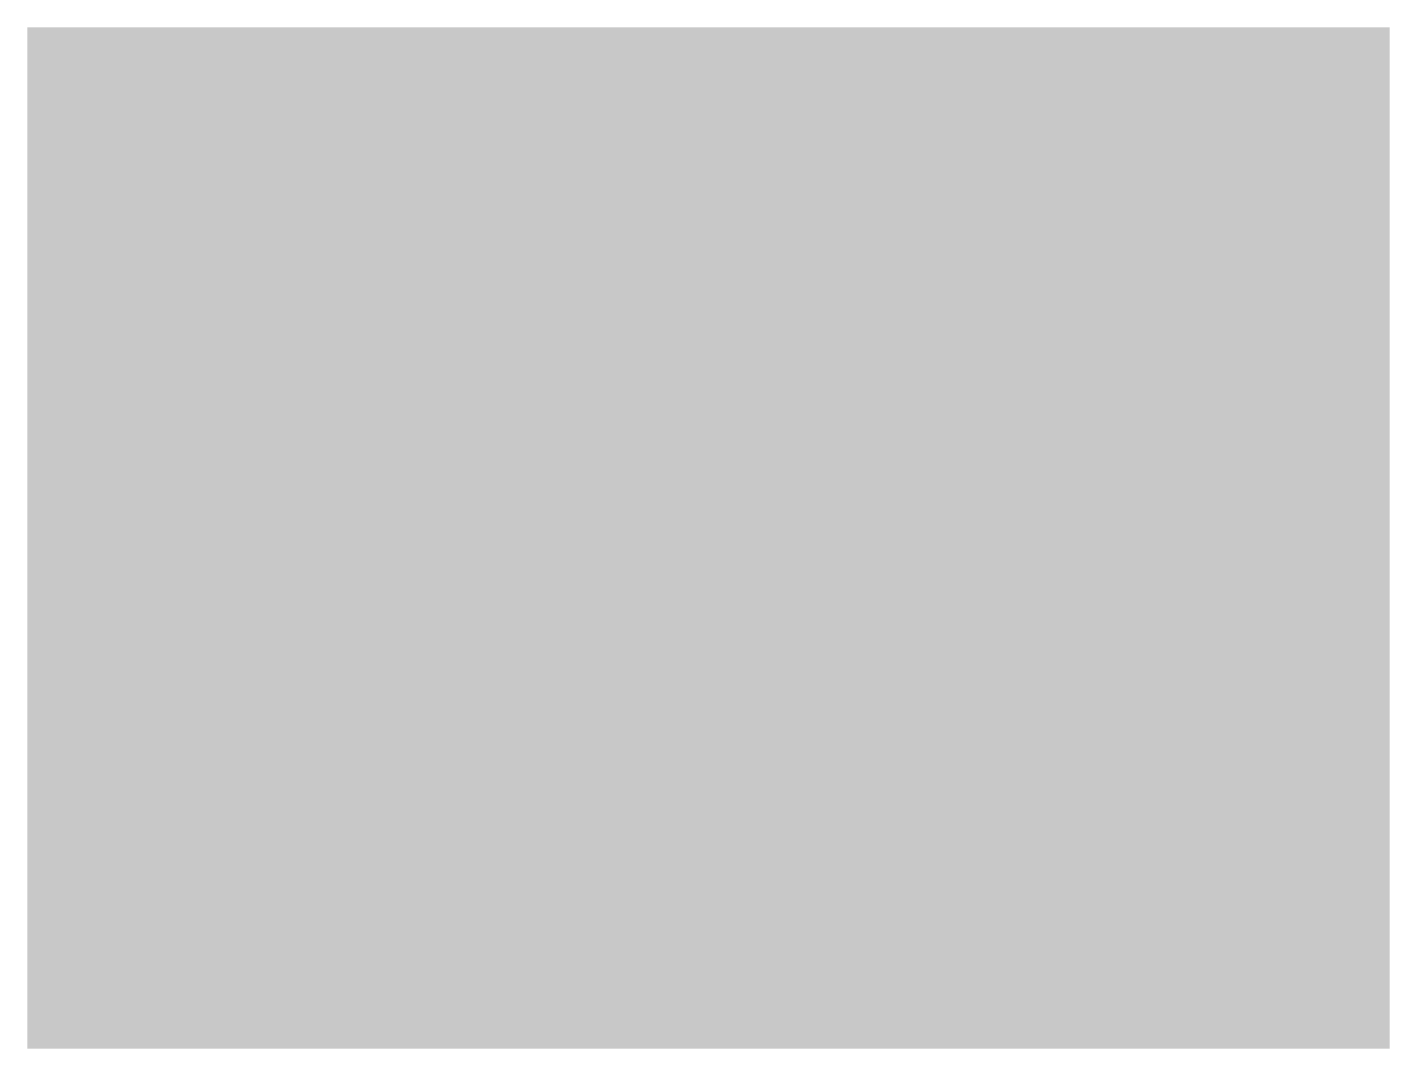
# Model space of a CAD drawing. Extents: x 0 to 4, y 0 to 3.
import ezdxf

# ---------------------------------------------------------------- set-up
doc = ezdxf.new("R2010")
doc.units = 0
doc.layers.get('0').update_dxf_attribs({"linetype": 'CONTINUOUS'})

msp = doc.modelspace()

# ---------------------------------------------------------------- linework, layer by layer
msp.add_solid([(0, 0, 5), (4, 0, 5), (0, 3, 5), (4, 3, 5)])

doc.saveas('drawing.dxf')
